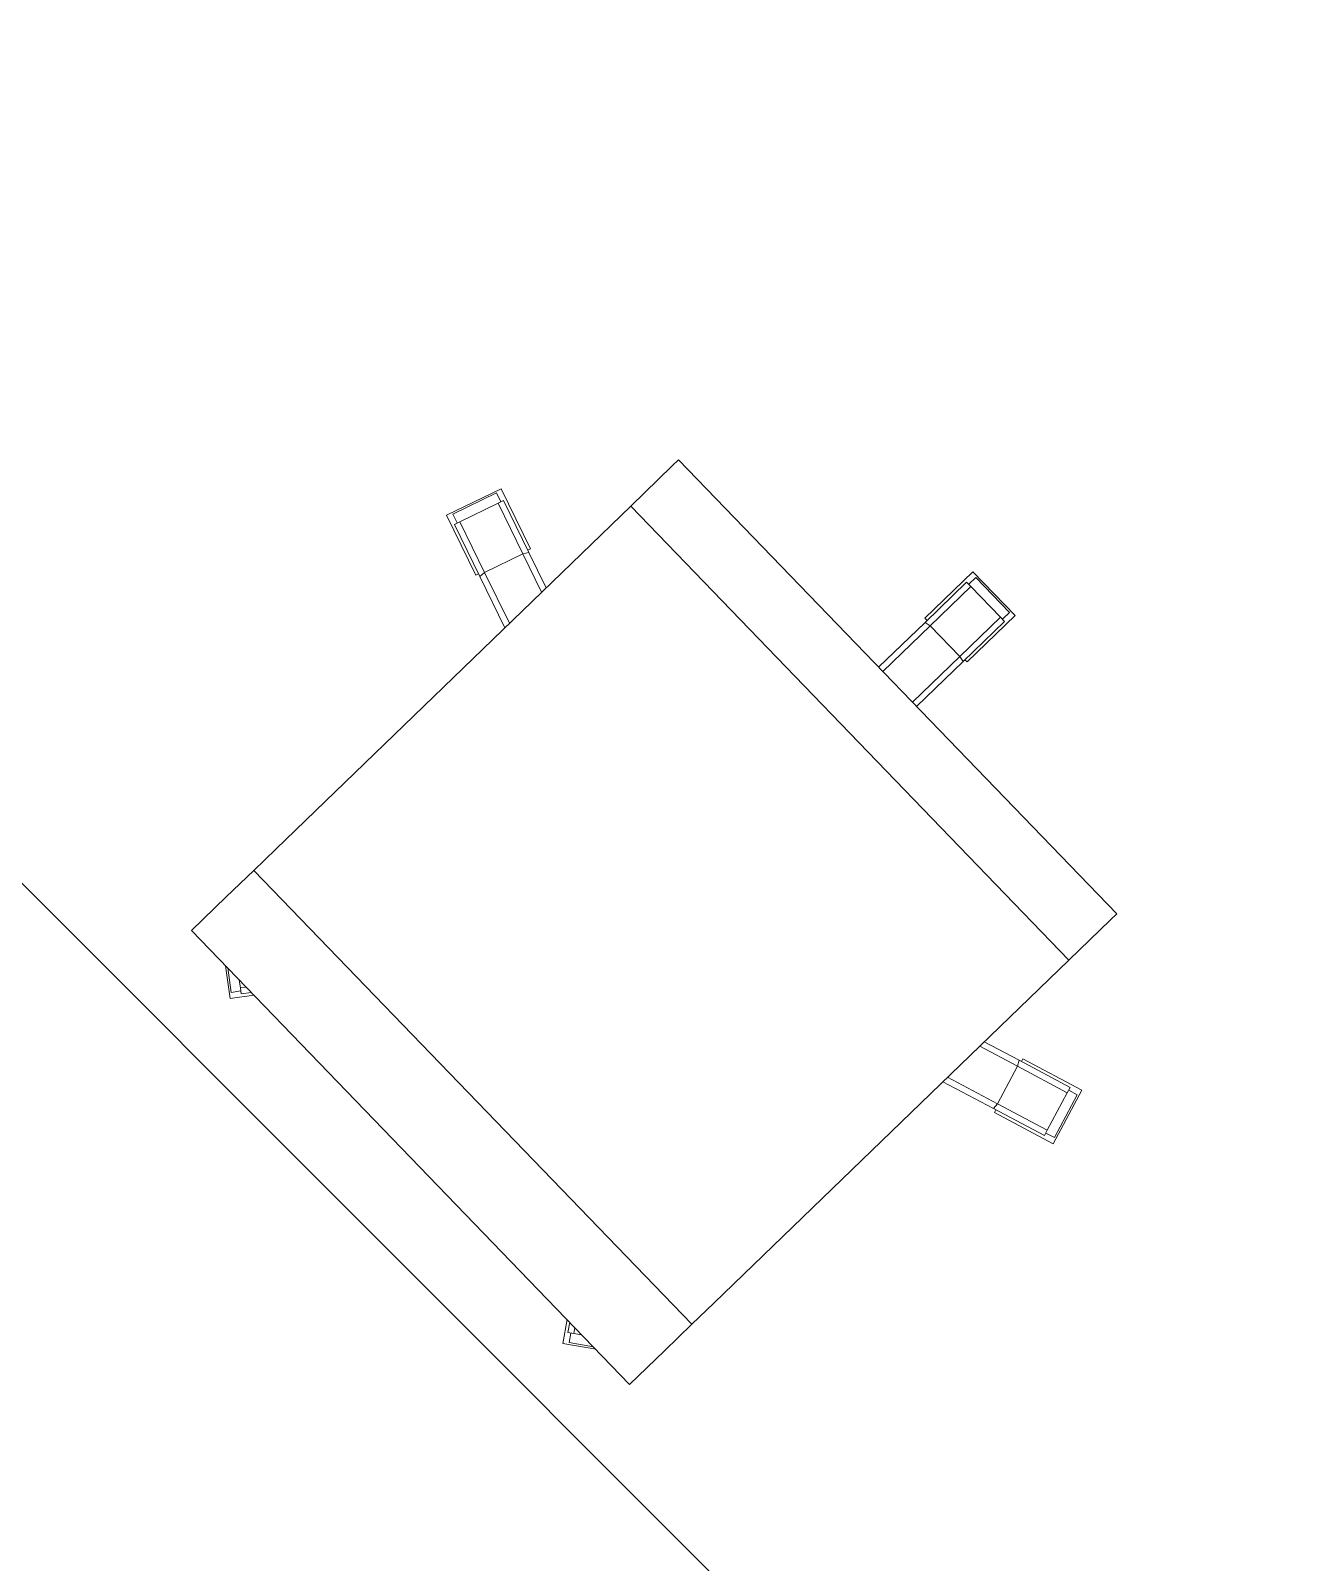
# Model space of a CAD drawing. Header units: millimetres. Extents: x 31960 to 73442, y -14102 to 21505.
# Drawn here: x 37957 to 39001, y 4277 to 5539 of the extents above; entities that cross this region are included whole.
import ezdxf

# ---------------------------------------------------------------- set-up
doc = ezdxf.new("R2010")
doc.units = ezdxf.units.MM
doc.layers.add('G-IMPT', color=8, linetype='Continuous', lineweight=9)
doc.layers.add('I-FURN', color=30, linetype='Continuous', lineweight=9)

# ---------------------------------------------------------------- blocks, each defined once
blk = doc.blocks.new('Furniture 14 - workbay option 2_dwg_D2_WORKBAYS_WALL_ANGLE_105_DEGREES-1916701-Level 9 207 Kent St 1_100')
at = {"layer": 'I-FURN'}
for p, q in [((-0.0003787804517872221, 0.000470080712874623), (-0.000378281438782513, 0.0004713089667528459)), ((-0.0003704721624406819, 0.0004713087755981711), (-0.0003699731652209349, 0.0004700808628324172))]:
    blk.add_line(p, q, dxfattribs=at)
at = {"layer": 'I-FURN', "flags": 128}
for points in [[(-0.0003838767681931237, 0.0004723092118733082), (-0.0003838767681931278, 0.0004879092145468897), (-0.0003648767681931251, 0.0004879092145468897), (-0.0003648767681931231, 0.0004723092118733082), (-0.0003658767681931272, 0.0004713092118733102), (-0.0003704721848995256, 0.0004713092118733102)], [(-0.0003782814262058976, 0.0004713092118733061), (-0.0003828767681931257, 0.0004713092118733061), (-0.0003838767681931237, 0.0004723092118733082)], [(-0.0003699728769811851, 0.0004700805345582958), (-0.0003697354376351927, 0.0004698795250626852), (-0.0003690905802609639, 0.000469357368129917), (-0.0003656180978783939, 0.0004665454108767154), (-0.0003648767412496796, 0.0004649911268657629), (-0.0003648767359731457, 0.0004544716054275953), (-0.0003660828774399997, 0.0004476312099179678), (-0.0003666959089845644, 0.0004459469150574746), (-0.0003673601398897862, 0.0004440975758706133), (-0.0003683766537644726, 0.000437830659632799), (-0.0003683767257168923, 0.000261452601628327), (-4.681923689396301e-05, 1.875691447620317e-05), (-4.05027670010509e-05, 1.811679911079626e-05), (-3.854452703685379e-05, 1.82797542155294e-05), (-3.675895901438069e-05, 1.843597101632152e-05), (-2.983946997102791e-05, 1.783059475287574e-05), (-1.967839329000431e-05, 1.510794525334726e-05), (-1.836894656840614e-05, 1.39895724528363e-05), (-1.655154583863298e-05, 9.907625358795872e-06), (-1.621408175288342e-05, 9.149597070167933e-06), (-1.607093198470236e-05, 8.846081088478571e-06), (-1.606694169611027e-05, 8.840325027710247e-06), (-1.502981753218493e-05, 8.069999444173962e-06), (-1.502376196757719e-05, 8.068039194395838e-06), (-1.383440887890785e-05, 1.250676579257433e-05), (-1.336848306773247e-05, 1.311397216285659e-05), (-1.260966402511555e-05, 1.321387260424815e-05), (2.458780700073085e-06, 9.176295410972363e-06), (-2.45878070002145e-06, -9.176295410931055e-06), (-1.752722542520802e-05, -5.138718217659397e-06), (-1.813443179549028e-05, -4.672792406484015e-06), (-1.823433223688598e-05, -3.913973363867097e-06), (-1.704497299582086e-05, 5.247761942017291e-07), (-1.833862010810428e-05, 3.713145756400246e-07), (-1.861659862532429e-05, 1.832791464666706e-07), (-1.928786516216618e-05, -3.044606735660093e-07), (-2.290275348680631e-05, -2.930830771530606e-06), (-2.459595396230171e-05, -3.244646939724925e-06), (-3.475702715919338e-05, -5.219945459359666e-07), (-4.105217158388156e-05, 2.413478415494962e-06), (-4.252041061678808e-05, 3.441549908113372e-06), (-4.413481880063845e-05, 4.561792890434111e-06), (-4.992510029244006e-05, 7.165670736039521e-06), (-0.0002202817362055656, 5.281268113677203e-05), (-0.0003803767920509229, 0.0004378306512779088), (-0.0003813933146520783, 0.0004440975661002514), (-0.0003820575481324431, 0.0004459469043621913), (-0.000382670582022327, 0.0004476311983690526), (-0.0003838767332130133, 0.0004544715937046243), (-0.0003838767423857542, 0.0004649911136373304), (-0.0003831353879213264, 0.0004665453986805972), (-0.0003796629094543143, 0.0004693573607691105), (-0.0003790180528071783, 0.0004698795185998177), (-0.0003787806137410793, 0.0004700805284260584)]]:
    blk.add_lwpolyline(points, dxfattribs=at)
at = {"layer": 'I-FURN'}
for centre, radius, start, end in [((-0.0001643767151803367, 0.0002614526605989977), 0.0002160000287172209, 180.0000156424582, 254.9999725794899), ((-0.0001643768130805007, 0.0002614525184077256), 0.0002039999126364362, 179.9999766265195, 255.0000326445039)]:
    blk.add_arc(centre, radius, start, end, dxfattribs=at)
blk = doc.blocks.new('Furniture 14 - workbay option 2_dwg-1916698-Level 9 207 Kent St 1_100')
at = {"layer": 'G-IMPT', "lineweight": 18}
blk.add_line((38833.32903953116, -1321.268487709003), (37696.06182931228, -1321.268487708987), dxfattribs=at)
at = {"extrusion": (0, 0, -1), "xscale": 999477.9151939504, "yscale": 999477.9151939504, "zscale": -999477.9151939504, "rotation": 89.87505959683297}
blk.add_blockref('Furniture 14 - workbay option 2_dwg_D2_WORKBAYS_WALL_ANGLE_105_DEGREES-1916701-Level 9 207 Kent St 1_100', (-38854.11371661249, -1260.707458175848), dxfattribs=at)
blk = doc.blocks.new('Furniture 14 - Furniture 15-1941827-Level 9 207 Kent St 1_100')
blk.add_blockref('Furniture 14 - workbay option 2_dwg-1916698-Level 9 207 Kent St 1_100', (13346.40336877867, -5147.16074651391))
blk = doc.blocks.new('JX-57-Generic Chair-Task - Task without Arms-V28-Level 9 207 Kent St 1_100')
at = {"layer": 'I-FURN'}
for p, q in [((-56.49941291765622, 295.4086243844068), (-78.71613399592648, 279.2672316882084)), ((-76.13533483681722, 279.2644107318926), (-59.65151226511413, 291.2406088543295)), ((-59.65151226511413, 291.2406088543295), (-54.96592287646939, 284.7914483330473)), ((-56.49941291762859, 295.4086243844418), (-44.75550293028029, 279.2445190022146)), ((326.7986861944537, 279.3292269408984), (338.4810522618886, 295.4086243844418)), ((336.9475622207277, 284.7914483330448), (341.6331516093741, 291.2406088543294)), ((360.6371539978977, 279.3112742183641), (338.4810522618626, 295.4086243844068)), ((358.052472125517, 279.3112742184007), (341.6331516093741, 291.2406088543294)), ((400.9908196721047, 279.3873802565283), (-119.009180327894, 279.3873802565294)), ((-119.0091803278687, 239.4634862947304), (-119.0091803278687, 279.3112742184001)), ((-62.33116112098204, 279.2493220058614), (-56.89765491327514, 283.1969953419415)), ((-56.89765491327511, 283.1969953419415), (-52.85256994140046, 286.1359216034039)), ((-56.8976549132751, 283.1969953419415), (-54.02290433582234, 279.2402406212715)), ((-47.83765242307917, 279.2334797985322), (-52.85256994140046, 286.1359216034039)), ((329.8758127218147, 279.3112742183996), (334.8342092856607, 286.1359216034037)), ((334.8342092856607, 286.1359216034037), (338.8792942575354, 283.1969953419414)), ((338.8792942575354, 283.1969953419414), (336.0561526093142, 279.3112742184005)), ((338.8792942575355, 283.1969953419413), (344.2275305599725, 279.3112742183986)), ((400.990819672129, 279.3112742183992), (400.990819672129, 239.4634862947295)), ((-119.0091803278688, 208.0211989751369), (-119.0091803278688, 239.4634862947304)), ((400.990819672129, 239.4634862947295), (400.990819672129, 208.0211989751361)), ((-119.0091803278689, 182.7951736253274), (-119.0091803278689, 208.021198975137)), ((-119.0091803278688, 208.021198975137), (400.990819672129, 208.0211989751361)), ((400.990819672129, 208.0211989751361), (400.990819672129, 182.7951736253267)), ((-119.0091803278695, -224.075959212183), (-119.0091803278689, 182.7951736253276)), ((400.990819672129, 182.7951736253268), (400.9908196721283, -224.0759592121839)), ((-119.009180327866, -79.76712261454657), (-163.8000039014985, -94.32054340411308)), ((-119.009180327868, -85.02443373573853), (-163.304884150239, -99.41698036612624)), ((400.9908196721296, -79.7671226145479), (445.7816432457583, -94.32054340411301)), ((400.9908196721291, -85.024433735739), (445.2865234944989, -99.41698036612615)), ((-219.00593882297, -109.6293834484557), (-166.6978304267366, -92.63344875783346)), ((-163.8000039014985, -94.32054340411308), (-209.0601379639242, -109.0264524151371)), ((-163.304884150239, -99.41698036612625), (-207.5150529920494, -113.7817349966129)), ((-165.925287940827, -95.01109004860518), (-166.697830426762, -92.6334487578695)), ((-163.8000039014985, -94.32054340411308), (-163.304884150239, -99.41698036612625)), ((-163.3048841502391, -99.41698036612623), (-152.4892893471158, -132.7039584364566)), ((434.4709286913758, -132.7039584364566), (445.2865234944989, -99.41698036612617)), ((445.2865234944989, -99.41698036612617), (445.7816432457583, -94.32054340411302)), ((445.2865234944989, -99.4169803661262), (489.4966923363095, -113.7817349966127)), ((445.7816432457583, -94.32054340411302), (491.0417773081842, -109.0264524151369)), ((448.6794697709726, -92.63344875786733), (447.9069272850334, -95.01109004860518)), ((448.6794697709969, -92.63344875783243), (500.9875781672304, -109.6293834484545)), ((-219.0059388229968, -109.6293834484914), (-203.5550891042502, -157.1822092632473)), ((-216.0159727593685, -113.915195704515), (-208.4345298712144, -111.4518355842887)), ((-207.5150529920494, -113.7817349966129), (-209.0601379639242, -109.0264524151371)), ((485.5367284484566, -157.1822092632462), (500.9875781672075, -109.6293834484903)), ((491.0417773081842, -109.0264524151369), (489.4966923363095, -113.7817349966127)), ((490.4161692154719, -111.4518355842872), (497.9976121036285, -113.9151957045142)), ((-203.6552929843705, -151.9574563563211), (-216.0159727593685, -113.915195704515)), ((-196.6994581889262, -147.0687130669432), (-207.5150529920494, -113.7817349966129)), ((-119.0091803278678, -121.8256115840778), (-152.4892893471159, -132.7039584364566)), ((400.9908196721319, -121.8256115840792), (434.4709286913758, -132.7039584364565)), ((489.4966923363095, -113.7817349966127), (478.6810975331863, -147.068713066943)), ((485.6369323286306, -151.9574563563203), (497.9976121036285, -113.9151957045142)), ((-152.4892893471157, -132.7039584364566), (-196.6994581889262, -147.0687130669432)), ((-149.8942391546258, -137.118086637395), (-195.1543732170515, -151.823995648419)), ((-152.4892893471157, -132.7039584364566), (-149.8942391546258, -137.118086637395)), ((-151.2469807080154, -140.1862745726254), (-152.0195231939503, -137.8086332818876)), ((-119.0091803278678, -127.0829227052692), (-149.8942391546258, -137.118086637395)), ((400.9908196721291, -127.0829227052697), (431.8758784988858, -137.1180866373949)), ((431.8758784988858, -137.1180866373949), (434.4709286913758, -132.7039584364565)), ((431.8758784988858, -137.1180866373949), (477.1360125613118, -151.8239956484189)), ((434.001162538161, -137.8086332818887), (433.2286200522217, -140.1862745726254)), ((434.4709286913758, -132.7039584364566), (478.6810975331865, -147.0687130669431)), ((-196.0738500962151, -149.4940962360945), (-203.6552929843704, -151.957456356321)), ((-151.2469807079891, -140.1862745725911), (-203.5550891042225, -157.1822092632134)), ((-195.1543732170514, -151.823995648419), (-196.6994581889262, -147.0687130669432)), ((485.536728448483, -157.1822092632122), (433.2286200522495, -140.1862745725901)), ((478.6810975331863, -147.0687130669431), (477.1360125613116, -151.8239956484188)), ((485.6369323286306, -151.9574563563203), (478.0554894404742, -149.4940962360934)), ((-119.0091803278696, -271.719635397789), (-119.0091803278695, -224.0759592121824)), ((-119.0091803278695, -224.0759592121818), (400.9908196721283, -224.0759592121827)), ((400.9908196721283, -224.0759592121827), (400.9908196721282, -271.7196353977894)), ((-119.0091803278696, -278.8575030548935), (-119.0091803278696, -271.7196353977884)), ((400.9908196721282, -271.7196353977891), (400.9908196721282, -278.8575030548943)), ((-119.009180327894, -278.9459016393882), (400.9908196721004, -278.9459016393882)), ((118.49081967213, -278.8575030548938), (118.49081967213, -332.1112457562539)), ((123.49081967213, -333.2152445224948), (123.49081967213, -278.8575030548919)), ((158.49081967213, -278.8575030548979), (158.49081967213, -333.2152445224948)), ((163.49081967213, -278.8575030548955), (163.49081967213, -332.1112457562539)), ((118.4908196721083, -334.3459016393918), (115.9908196721089, -334.3459016393918)), ((115.99081967213, -389.3459016393542), (115.99081967213, -334.3459016393542)), ((118.4908196721301, -332.1112457562539), (123.4908196721301, -333.2152445224949)), ((118.49081967213, -332.1112457562539), (118.4908196721301, -379.7005669868533)), ((123.49081967213, -333.2152445224948), (158.49081967213, -333.2152445224947)), ((123.49081967213, -379.7005669868533), (123.49081967213, -333.2152445224949)), ((158.4908196721299, -333.2152445224948), (163.4908196721299, -332.1112457562539)), ((158.49081967213, -333.2152445224948), (158.49081967213, -379.7005669868533)), ((163.49081967213, -332.1112457562539), (163.49081967213, -379.7005669868533)), ((165.9908196721062, -334.3459016393907), (163.4908196721024, -334.3459016393907)), ((165.99081967213, -334.3459016393542), (165.99081967213, -389.3459016393542)), ((115.9908196721045, -389.3459016393912), (165.9908196721062, -389.3459016393912)), ((123.49081967213, -379.7005669868533), (118.4908196721301, -379.7005669868533)), ((120.99081967213, -387.8266637528872), (120.99081967213, -380.167151041237)), ((160.99081967213, -387.8266637528872), (120.99081967213, -387.8266637528872)), ((158.49081967213, -379.7005669868533), (123.49081967213, -379.7005669868533)), ((163.49081967213, -379.7005669868533), (158.49081967213, -379.7005669868533)), ((160.99081967213, -379.8550629507702), (160.99081967213, -387.826663752887))]:
    blk.add_line(p, q, dxfattribs=at)

msp = doc.modelspace()

# ---------------------------------------------------------------- block references
at = {"layer": 'I-FURN'}
for name, p, rotation in [('Furniture 14 - Furniture 15-1941827-Level 9 207 Kent St 1_100', (70157.34621411213, -36519.69389892885), 134.9999999999994), ('JX-57-Generic Chair-Task - Task without Arms-V28-Level 9 207 Kent St 1_100', (38568.62980067291, 4702.773810148426), 133.9999999999988)]:
    msp.add_blockref(name, p, dxfattribs=dict(at, rotation=rotation))

doc.saveas('drawing.dxf')
